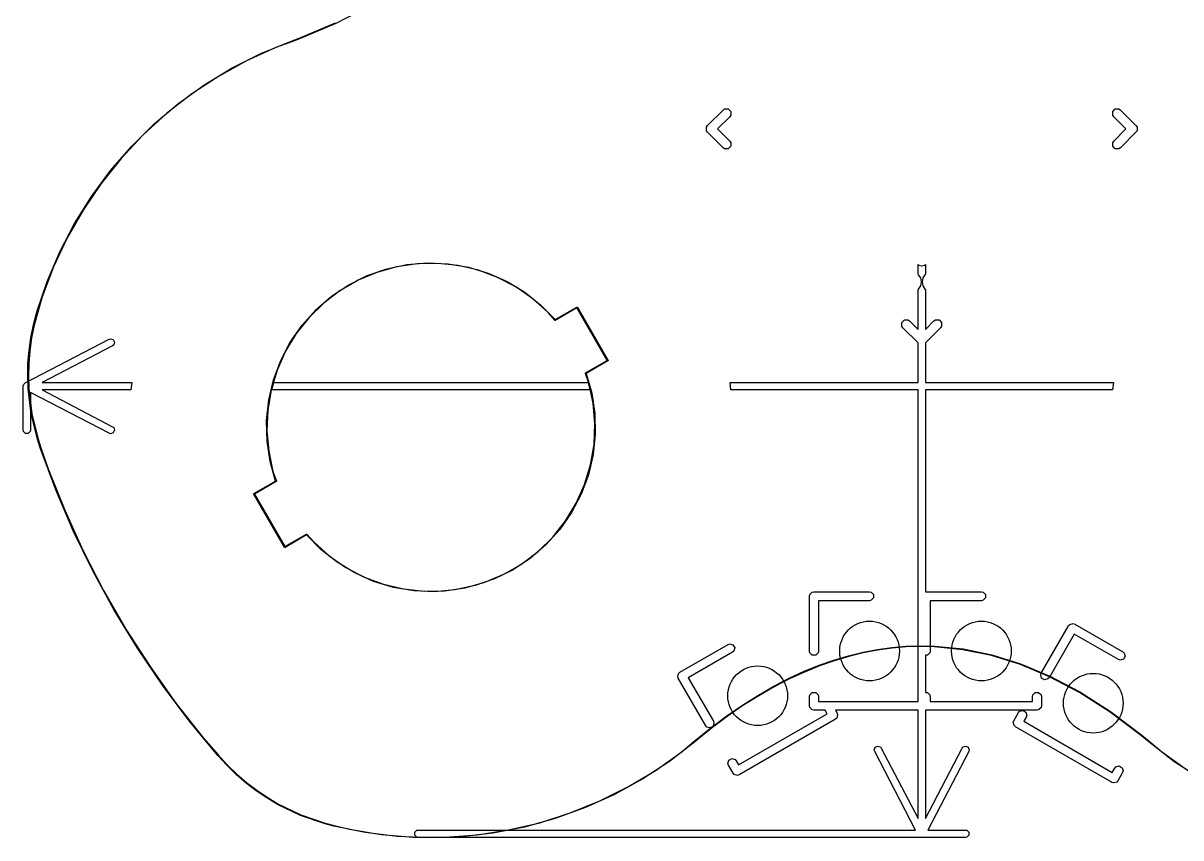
# Model space of a CAD drawing. Extents: x 127.9 to 152, y -99.3 to -77.5.
# Drawn here: x 127.95 to 143.47, y -99.3 to -88.38 of the extents above; entities that cross this region are included whole.
import ezdxf

# ---------------------------------------------------------------- set-up
doc = ezdxf.new("R2010")
doc.units = 0
doc.layers.add('BLACK', color=7, linetype='CONTINUOUS')

msp = doc.modelspace()

# ---------------------------------------------------------------- linework, layer by layer
at = {"layer": 'BLACK', "linetype": 'CONTINUOUS'}
for p, q in [((132.574993, -88.162541), (132.142703, -88.386443)), ((131.653365, -88.583001), (132.138273, -88.377474)), ((132.142355, -88.386606), (131.657171, -88.59225)), ((132.142514, -88.386497), (132.142355, -88.386606)), ((132.142703, -88.386443), (132.142514, -88.386497)), ((131.137711, -88.789582), (131.535385, -88.627001)), ((131.538805, -88.636397), (131.337141, -88.709742)), ((131.535385, -88.627002), (131.653365, -88.583001)), ((131.535385, -88.627001), (131.535385, -88.627002)), ((131.538806, -88.636399), (131.538805, -88.636397)), ((131.538817, -88.63639), (131.538806, -88.636399)), ((131.538843, -88.636386), (131.538817, -88.63639)), ((131.656967, -88.592331), (131.538843, -88.636386)), ((131.657061, -88.592272), (131.656967, -88.592331)), ((131.657171, -88.59225), (131.657061, -88.592272)), ((130.753927, -88.982681), (131.137711, -88.789582)), ((131.337141, -88.709742), (130.946523, -88.887532)), ((130.946523, -88.887532), (130.57096, -89.095241)), ((130.57096, -89.095241), (130.212738, -89.331606)), ((130.38637, -89.20512), (130.753927, -88.982681)), ((130.037279, -89.455545), (130.38637, -89.20512)), ((130.212738, -89.331606), (129.874039, -89.595187)), ((129.70878, -89.732431), (130.037279, -89.455545)), ((137.126672, -89.755099), (137.335268, -89.546502)), ((137.335268, -89.546502), (137.355868, -89.532737)), ((137.355868, -89.532737), (137.404469, -89.532737)), ((137.404469, -89.532737), (137.438835, -89.567102)), ((137.438835, -89.567102), (137.438835, -89.615703)), ((142.561165, -89.567102), (142.595531, -89.532737)), ((142.561165, -89.615703), (142.561165, -89.567102)), ((142.595531, -89.532737), (142.644132, -89.532737)), ((142.644132, -89.532737), (142.664732, -89.546502)), ((142.664732, -89.546502), (142.873328, -89.755099)), ((129.402873, -90.034091), (129.70878, -89.732431)), ((129.874039, -89.595187), (129.556927, -89.884377)), ((137.42507, -89.636304), (137.261374, -89.8)), ((137.438835, -89.615703), (137.42507, -89.636304)), ((142.57493, -89.636304), (142.561165, -89.615703)), ((142.738625, -89.8), (142.57493, -89.636304)), ((129.556927, -89.884377), (129.263332, -90.197417)), ((137.112907, -89.775699), (137.112909, -89.775696)), ((137.112907, -89.7757), (137.112907, -89.775699)), ((137.112907, -89.824301), (137.112907, -89.7757)), ((137.112909, -89.824303), (137.112907, -89.824301)), ((137.112909, -89.775696), (137.126672, -89.755099)), ((137.126672, -89.844901), (137.112909, -89.824303)), ((137.335268, -90.053498), (137.126672, -89.844901)), ((137.261374, -89.8), (137.42507, -89.963696)), ((142.57493, -89.963696), (142.738625, -89.8)), ((142.873328, -89.844901), (142.664732, -90.053498)), ((142.873328, -89.755099), (142.88709, -89.775696)), ((142.88709, -89.824303), (142.873328, -89.844901)), ((142.88709, -89.775696), (142.887093, -89.775699)), ((142.887093, -89.824301), (142.88709, -89.824303)), ((142.887093, -89.775699), (142.887093, -89.7757)), ((142.887093, -89.7757), (142.887093, -89.824301)), ((129.121423, -90.358689), (129.402873, -90.034091)), ((137.438835, -90.032898), (137.404469, -90.067263)), ((137.42507, -89.963696), (137.438835, -89.984297)), ((137.438835, -89.984297), (137.438835, -90.032898)), ((142.561165, -89.984297), (142.57493, -89.963696)), ((142.561165, -90.032898), (142.561165, -89.984297)), ((142.595531, -90.067263), (142.561165, -90.032898)), ((129.263332, -90.197417), (128.995044, -90.532398)), ((137.355868, -90.067263), (137.335268, -90.053498)), ((137.404469, -90.067263), (137.355868, -90.067263)), ((142.644132, -90.067263), (142.595531, -90.067263)), ((142.664732, -90.053498), (142.644132, -90.067263)), ((128.866143, -90.704246), (129.121423, -90.358689)), ((128.995044, -90.532398), (128.753695, -90.887282)), ((128.638589, -91.068658), (128.866143, -90.704246)), ((128.753695, -90.887282), (128.540757, -91.259906)), ((128.440145, -91.449706), (128.638589, -91.068658)), ((128.540757, -91.259906), (128.357525, -91.648001)), ((128.272021, -91.845069), (128.440145, -91.449706)), ((133.096264, -91.618641), (133.372255, -91.595492)), ((133.372255, -91.595492), (133.64897, -91.607122)), ((128.357525, -91.648001), (128.205117, -92.049202)), ((132.695004, -91.722977), (132.440337, -91.83002)), ((132.563795, -91.767278), (132.825353, -91.676206)), ((132.96108, -91.648703), (132.695004, -91.722977)), ((132.825353, -91.676206), (133.096264, -91.618641)), ((133.234369, -91.608369), (132.96108, -91.648703)), ((133.510558, -91.602613), (133.234369, -91.608369)), ((133.785289, -91.631525), (133.510558, -91.602613)), ((133.64897, -91.607122), (133.922045, -91.65335)), ((134.05423, -91.694648), (133.785289, -91.631525)), ((133.922045, -91.65335), (134.18717, -91.733444)), ((134.313135, -91.790988), (134.05423, -91.694648)), ((134.18717, -91.733444), (134.440164, -91.846143)), ((139.95, -91.748283), (139.95, -91.61932)), ((139.95, -91.61932), (139.960966, -91.626648)), ((139.956337, -91.75462), (139.95, -91.748283)), ((139.960966, -91.626648), (140, -91.634412)), ((140, -91.634412), (140.039034, -91.626648)), ((140.039034, -91.626648), (140.05, -91.61932)), ((140.05, -91.748284), (140.043664, -91.75462)), ((140.05, -91.61932), (140.05, -91.748284)), ((128.135241, -92.252338), (128.272021, -91.845069)), ((132.085045, -92.043692), (132.315682, -91.890456)), ((132.320731, -91.899084), (132.201111, -91.968147)), ((132.315682, -91.890456), (132.315716, -91.890419)), ((132.315716, -91.89042), (132.315725, -91.890415)), ((132.315716, -91.890419), (132.315716, -91.89042)), ((132.315725, -91.890414), (132.31573, -91.890412)), ((132.315725, -91.890415), (132.315725, -91.890414)), ((132.31573, -91.890412), (132.563795, -91.767278)), ((132.440337, -91.83002), (132.320725, -91.899074)), ((132.320725, -91.899074), (132.320731, -91.899084)), ((134.557922, -91.919023), (134.313135, -91.790988)), ((134.440164, -91.846143), (134.677034, -91.989667)), ((139.956335, -91.9466), (139.985764, -91.902559)), ((139.985764, -91.798661), (139.956337, -91.75462)), ((139.996097, -91.85061), (139.985764, -91.798661)), ((139.985764, -91.902559), (139.996097, -91.85061)), ((140.014236, -91.798661), (140.003903, -91.85061)), ((140.003903, -91.85061), (140.014236, -91.902559)), ((140.025553, -91.781725), (140.014236, -91.798661)), ((140.014236, -91.902559), (140.043663, -91.9466)), ((140.043664, -91.75462), (140.025553, -91.781725)), ((128.205117, -92.049202), (128.144864, -92.255057)), ((131.875392, -92.224671), (132.085045, -92.043692)), ((132.201111, -91.968147), (131.981073, -92.135171)), ((134.784727, -92.076735), (134.557922, -91.919023)), ((134.677034, -91.989667), (134.894044, -92.161753)), ((139.95, -91.952935), (139.956335, -91.9466)), ((139.95, -92.488625), (139.95, -91.952935)), ((140.043663, -91.9466), (140.05, -91.952936)), ((140.05, -91.952936), (140.05, -92.488625)), ((131.981073, -92.135171), (131.783708, -92.328461)), ((134.989972, -92.261634), (134.784727, -92.076735)), ((134.894044, -92.161753), (135.084831, -92.356683)), ((135.084831, -92.356683), (135.374957, -92.18918)), ((135.375626, -92.20034), (135.0865, -92.367267)), ((135.374957, -92.18918), (135.376804, -92.188553)), ((135.782263, -92.904674), (135.375626, -92.20034)), ((135.376804, -92.188553), (135.380501, -92.189544)), ((135.380501, -92.189544), (135.381787, -92.19101)), ((135.381787, -92.19101), (135.793423, -92.904005)), ((128.089342, -92.426805), (128.135204, -92.252472)), ((128.144864, -92.255057), (128.09905, -92.429203)), ((128.135204, -92.252472), (128.135242, -92.252392)), ((128.135242, -92.252392), (128.135241, -92.252338)), ((131.783708, -92.328461), (131.612131, -92.544968)), ((131.690081, -92.430503), (131.875392, -92.224671)), ((135.080197, -92.366217), (134.989972, -92.261634)), ((135.080214, -92.366203), (135.080197, -92.366217)), ((135.080733, -92.366518), (135.080214, -92.366203)), ((135.080956, -92.366903), (135.080733, -92.366518)), ((135.081696, -92.367101), (135.080956, -92.366903)), ((135.082857, -92.367805), (135.081696, -92.367101)), ((135.083972, -92.367711), (135.082857, -92.367805)), ((135.084653, -92.367894), (135.083972, -92.367711)), ((135.085589, -92.367576), (135.084653, -92.367894)), ((135.085936, -92.367547), (135.085589, -92.367576)), ((135.086105, -92.367401), (135.085936, -92.367547)), ((135.0865, -92.367267), (135.086105, -92.367401)), ((139.732737, -92.395531), (139.767102, -92.361165)), ((139.767102, -92.361165), (139.815703, -92.361165)), ((139.815703, -92.361165), (139.836304, -92.37493)), ((140.163696, -92.37493), (140.184297, -92.361165)), ((140.184297, -92.361165), (140.232898, -92.361165)), ((140.232898, -92.361165), (140.267263, -92.395531)), ((128.053908, -92.601167), (128.089277, -92.427081)), ((128.09905, -92.429203), (128.063735, -92.603025)), ((128.089277, -92.427081), (128.089333, -92.426946)), ((128.089333, -92.426946), (128.089342, -92.426805)), ((131.532034, -92.657942), (131.690081, -92.430503)), ((139.732737, -92.444132), (139.732737, -92.395531)), ((139.746502, -92.464732), (139.732737, -92.444132)), ((139.95, -92.668229), (139.746502, -92.464732)), ((139.836304, -92.37493), (139.95, -92.488625)), ((140.05, -92.488625), (140.163696, -92.37493)), ((140.253498, -92.464732), (140.05, -92.668229)), ((140.267263, -92.444132), (140.253498, -92.464732)), ((140.267263, -92.395531), (140.267263, -92.444132)), ((127.976913, -93.205649), (129.103416, -92.619229)), ((128.029269, -92.772771), (128.053859, -92.601452)), ((128.063735, -92.603025), (128.039187, -92.774047)), ((128.053859, -92.601452), (128.053907, -92.601314)), ((128.053907, -92.601314), (128.053908, -92.601167)), ((129.103416, -92.619229), (129.122146, -92.613769)), ((129.122146, -92.613769), (129.158643, -92.625277)), ((129.158643, -92.625277), (129.176313, -92.659221)), ((129.176313, -92.659221), (129.164806, -92.695719)), ((131.403746, -92.903399), (131.532034, -92.657942)), ((131.612131, -92.544968), (131.469048, -92.781276)), ((139.95, -93.2), (139.95, -92.668229)), ((140.05, -92.668229), (140.05, -93.2)), ((128.014836, -92.944139), (128.029236, -92.773062)), ((128.039187, -92.774047), (128.024812, -92.94483)), ((128.029236, -92.773062), (128.029277, -92.772919)), ((128.029277, -92.772919), (128.029269, -92.772771)), ((129.149591, -92.70793), (128.204334, -93.2)), ((129.164806, -92.695719), (129.149591, -92.70793)), ((131.469048, -92.781276), (131.356718, -93.033657)), ((128.010603, -93.113904), (128.01482, -92.944434)), ((128.01482, -92.944434), (128.014852, -92.944287)), ((128.014852, -92.944287), (128.014836, -92.944139)), ((128.024812, -92.94483), (128.020602, -93.113997)), ((131.30724, -93.163003), (131.403746, -92.903399)), ((135.493136, -93.071602), (135.782263, -92.904674)), ((135.791593, -92.910835), (135.501486, -93.078327)), ((135.793059, -92.909549), (135.791593, -92.910835)), ((135.79405, -92.905852), (135.793059, -92.909549)), ((135.793423, -92.904005), (135.79405, -92.905852)), ((128.010628, -93.11405), (128.010603, -93.113904)), ((128.010604, -93.1142), (128.010628, -93.11405)), ((128.016415, -93.283433), (128.010604, -93.1142)), ((128.020602, -93.113997), (128.026401, -93.282871)), ((131.356718, -93.033657), (131.276912, -93.298128)), ((135.490679, -93.076585), (135.490877, -93.075842)), ((135.490902, -93.076971), (135.490679, -93.076585)), ((135.490849, -93.074488), (135.491487, -93.073568)), ((135.490877, -93.075842), (135.490849, -93.074488)), ((135.490915, -93.077578), (135.490902, -93.076971)), ((135.536373, -93.208008), (135.490914, -93.077578)), ((135.490914, -93.077578), (135.490915, -93.077578)), ((135.491487, -93.073568), (135.49167, -93.072888)), ((135.49167, -93.072888), (135.492413, -93.072235)), ((135.492413, -93.072235), (135.492612, -93.07195)), ((135.492612, -93.07195), (135.492823, -93.071876)), ((135.492823, -93.071876), (135.493136, -93.071602)), ((135.501486, -93.078327), (135.574906, -93.341025)), ((127.95, -93.25), (127.950605, -93.246958)), ((127.95, -93.83642), (127.95, -93.25)), ((127.95019, -93.245642), (127.951285, -93.243537)), ((127.950605, -93.246958), (127.95019, -93.245642)), ((127.951285, -93.243537), (127.953806, -93.230866)), ((127.953806, -93.230866), (127.959343, -93.225328)), ((127.959343, -93.225328), (127.961698, -93.217861)), ((127.961698, -93.217861), (127.966773, -93.213787)), ((127.966773, -93.213787), (127.967861, -93.211698)), ((127.967861, -93.211698), (127.970357, -93.21091)), ((127.970357, -93.21091), (127.976913, -93.205649)), ((128.016466, -93.283651), (128.016415, -93.283433)), ((128.01645, -93.283873), (128.016466, -93.283651)), ((128.058087, -93.621258), (128.01645, -93.283873)), ((128.026401, -93.282871), (128.067974, -93.619737)), ((128.204334, -93.2), (129.407861, -93.2)), ((129.393445, -93.3), (128.204334, -93.3)), ((128.204334, -93.3), (129.149591, -93.79207)), ((129.407861, -93.2), (129.393445, -93.3)), ((131.276912, -93.298128), (131.230889, -93.570517)), ((131.244039, -93.432656), (131.30724, -93.163003)), ((131.284656, -93.3), (131.310341, -93.2)), ((135.551359, -93.3), (131.284656, -93.3)), ((131.310341, -93.2), (135.527068, -93.2)), ((135.527068, -93.2), (135.551359, -93.3)), ((135.593874, -93.478206), (135.536373, -93.208008)), ((137.442261, -93.3), (137.429387, -93.2)), ((137.429387, -93.2), (139.95, -93.2)), ((139.95, -93.3), (137.442261, -93.3)), ((139.95, -97.475), (139.95, -93.3)), ((140.05, -93.2), (142.570634, -93.2)), ((142.55776, -93.3), (140.05, -93.3)), ((140.05, -93.3), (140.05, -96.005994)), ((142.570634, -93.2), (142.55776, -93.3)), ((129.103416, -93.880771), (128.05, -93.332397)), ((128.05, -93.332397), (128.05, -93.83642)), ((131.21514, -93.708105), (131.244039, -93.432656)), ((135.574906, -93.341025), (135.615429, -93.615005)), ((131.230889, -93.570517), (131.219376, -93.846527)), ((135.617051, -93.753482), (135.593874, -93.478206)), ((128.058177, -93.621532), (128.058087, -93.621258)), ((128.05819, -93.621826), (128.058177, -93.621532)), ((128.140443, -93.960226), (128.05819, -93.621826)), ((128.067974, -93.619737), (128.150118, -93.957695)), ((131.220999, -93.985004), (131.21514, -93.708105)), ((135.605537, -94.029491), (135.617051, -93.753482)), ((135.615429, -93.615005), (135.621287, -93.891904)), ((127.953806, -93.855554), (127.95, -93.83642)), ((127.980866, -93.882614), (127.953806, -93.855554)), ((128.019134, -93.882614), (127.980866, -93.882614)), ((128.046194, -93.855554), (128.019134, -93.882614)), ((128.05, -93.83642), (128.046194, -93.855554)), ((129.122146, -93.886231), (129.103416, -93.880771)), ((129.158643, -93.874723), (129.122146, -93.886231)), ((129.149591, -93.79207), (129.164806, -93.804281)), ((129.176313, -93.840779), (129.158643, -93.874723)), ((129.164806, -93.804281), (129.176313, -93.840779)), ((131.219376, -93.846527), (131.242554, -94.121803)), ((135.621287, -93.891904), (135.592387, -94.167352)), ((128.140522, -93.960397), (128.140443, -93.960226)), ((128.140545, -93.960586), (128.140522, -93.960397)), ((128.178191, -94.076752), (128.140545, -93.960586)), ((128.150118, -93.957695), (128.187704, -94.073669)), ((128.178219, -94.076802), (128.178191, -94.076752)), ((128.178217, -94.076841), (128.17822, -94.07684)), ((128.386881, -94.637958), (128.178217, -94.076841)), ((128.17822, -94.07684), (128.178219, -94.076802)), ((128.187704, -94.073669), (128.187705, -94.07368)), ((128.187705, -94.07368), (128.285195, -94.356415)), ((131.261524, -94.258984), (131.220999, -93.985004)), ((135.559514, -94.30188), (135.605537, -94.029491)), ((131.242554, -94.121803), (131.300058, -94.392001)), ((135.592387, -94.167352), (135.529186, -94.437005)), ((128.285195, -94.356415), (128.507117, -94.912092)), ((131.334945, -94.521681), (131.261524, -94.258984)), ((135.479708, -94.566351), (135.559514, -94.30188)), ((131.044839, -94.689175), (131.334945, -94.521681)), ((131.343296, -94.528407), (131.054168, -94.695335)), ((131.300058, -94.392001), (131.345518, -94.522431)), ((131.343608, -94.528132), (131.343296, -94.528407)), ((131.34382, -94.528059), (131.343608, -94.528132)), ((131.344018, -94.527773), (131.34382, -94.528059)), ((131.344762, -94.527121), (131.344018, -94.527773)), ((131.344944, -94.52644), (131.344762, -94.527121)), ((131.345583, -94.525521), (131.344944, -94.52644)), ((131.345518, -94.522431), (131.345517, -94.522431)), ((131.345517, -94.522431), (131.345529, -94.523039)), ((131.345529, -94.523039), (131.345752, -94.523424)), ((131.345752, -94.523424), (131.345554, -94.524163)), ((131.345554, -94.524163), (131.345583, -94.525521)), ((135.529186, -94.437005), (135.432681, -94.696608)), ((128.622161, -95.188445), (128.386881, -94.637958)), ((131.042382, -94.694158), (131.043373, -94.690461)), ((131.043009, -94.696005), (131.042382, -94.694158)), ((131.454645, -95.409), (131.043009, -94.696005)), ((131.043373, -94.690461), (131.044839, -94.689175)), ((131.054168, -94.695335), (131.460805, -95.399669)), ((135.432681, -94.696608), (135.304393, -94.942066)), ((135.367378, -94.818731), (135.479708, -94.566351)), ((135.224297, -95.055039), (135.367378, -94.818731)), ((128.507117, -94.912092), (128.755379, -95.45651)), ((135.304393, -94.942066), (135.146348, -95.169505)), ((135.052721, -95.271547), (135.224297, -95.055039)), ((128.883518, -95.727041), (128.622161, -95.188445)), ((131.460805, -95.399669), (131.749932, -95.232742)), ((131.751562, -95.243347), (131.461475, -95.41083)), ((131.749932, -95.232742), (131.750326, -95.232607)), ((131.750326, -95.232607), (131.750496, -95.232462)), ((131.750496, -95.232462), (131.750842, -95.232432)), ((131.750842, -95.232432), (131.751779, -95.232115)), ((131.94236, -95.438284), (131.751562, -95.243347)), ((131.751779, -95.232115), (131.752459, -95.232297)), ((131.752459, -95.232297), (131.753575, -95.232204)), ((131.753575, -95.232204), (131.754736, -95.232907)), ((131.754736, -95.232907), (131.755475, -95.233106)), ((131.755475, -95.233106), (131.755696, -95.23349)), ((131.755696, -95.23349), (131.756218, -95.233806)), ((131.756218, -95.233806), (131.756202, -95.23382)), ((131.756202, -95.23382), (131.846429, -95.338404)), ((134.855358, -95.464838), (135.052721, -95.271547)), ((135.146348, -95.169505), (134.961038, -95.375338)), ((128.755379, -95.45651), (129.029412, -95.988423)), ((131.455931, -95.410466), (131.454645, -95.409)), ((131.459628, -95.411457), (131.455931, -95.410466)), ((131.461475, -95.41083), (131.459628, -95.411457)), ((131.846429, -95.338404), (132.051679, -95.523302)), ((132.159374, -95.610369), (131.94236, -95.438284)), ((134.635321, -95.631864), (134.855358, -95.464838)), ((134.961038, -95.375338), (134.751387, -95.556318)), ((132.051679, -95.523302), (132.278488, -95.681012)), ((132.396248, -95.753891), (132.159374, -95.610369)), ((134.515702, -95.700928), (134.635321, -95.631864)), ((134.751387, -95.556318), (134.520743, -95.70956)), ((129.170352, -96.252511), (128.883518, -95.727041)), ((132.278488, -95.681012), (132.523278, -95.809046)), ((132.649245, -95.866588), (132.396248, -95.753891)), ((134.141427, -95.877039), (134.396095, -95.769993)), ((134.520705, -95.709596), (134.272636, -95.832736)), ((134.396095, -95.769993), (134.515707, -95.700936)), ((134.515707, -95.700936), (134.515702, -95.700928)), ((134.520707, -95.709596), (134.520705, -95.709596)), ((134.520716, -95.709591), (134.520706, -95.709595)), ((134.520706, -95.709595), (134.520707, -95.709596)), ((134.520743, -95.70956), (134.520716, -95.709591)), ((132.523278, -95.809046), (132.782188, -95.905383)), ((132.914374, -95.946681), (132.649245, -95.866588)), ((132.782188, -95.905383), (133.051131, -95.968504)), ((134.011077, -95.923811), (133.740163, -95.98138)), ((133.875348, -95.951317), (134.141427, -95.877039)), ((134.272636, -95.832736), (134.011077, -95.923811)), ((129.029412, -95.988423), (129.328589, -96.506611)), ((133.187452, -95.992905), (132.914374, -95.946681)), ((133.051131, -95.968504), (133.325866, -95.997413)), ((133.46417, -96.004533), (133.187452, -95.992905)), ((133.325866, -95.997413), (133.602057, -95.991654)), ((133.740163, -95.98138), (133.46417, -96.004533)), ((133.602057, -95.991654), (133.875348, -95.951317)), ((138.495, -96.065), (138.499567, -96.042039)), ((138.495, -96.8), (138.495, -96.065)), ((138.499567, -96.042039), (138.532039, -96.009567)), ((138.532039, -96.009567), (138.555, -96.005)), ((138.555, -96.005), (139.3, -96.005)), ((139.3, -96.005), (139.322961, -96.009567)), ((139.322961, -96.009567), (139.355433, -96.042039)), ((139.355433, -96.087961), (139.322961, -96.120433)), ((139.355433, -96.042039), (139.355433, -96.087961)), ((140.05, -96.005994), (140.055, -96.005)), ((140.055, -96.005), (140.8, -96.005)), ((140.8, -96.005), (140.822961, -96.009567)), ((140.822961, -96.009567), (140.855433, -96.042039)), ((140.855433, -96.087961), (140.822961, -96.120433)), ((140.855433, -96.042039), (140.855433, -96.087961)), ((129.482006, -96.763651), (129.170352, -96.252511)), ((139.3, -96.125), (138.615, -96.125)), ((138.615, -96.125), (138.615, -96.8)), ((139.322961, -96.120433), (139.3, -96.125)), ((140.8, -96.125), (140.115, -96.125)), ((140.115, -96.125), (140.115, -96.8)), ((140.822961, -96.120433), (140.8, -96.125)), ((129.328589, -96.506611), (129.652223, -97.009887)), ((141.602849, -97.0975), (141.970349, -96.460971)), ((141.970349, -96.460971), (141.985785, -96.44337)), ((141.985785, -96.44337), (142.030143, -96.431484)), ((142.030143, -96.431484), (142.052311, -96.439009)), ((142.052311, -96.439009), (142.6975, -96.811509)), ((136.757311, -97.084009), (137.4025, -96.71151)), ((137.4025, -96.71151), (137.424668, -96.703984)), ((137.424668, -96.703984), (137.469026, -96.71587)), ((137.469026, -96.71587), (137.491987, -96.755639)), ((142.044272, -96.572932), (141.706773, -97.1575)), ((142.6375, -96.915432), (142.044272, -96.572932)), ((129.817766, -97.25929), (129.482006, -96.763651)), ((137.4625, -96.815433), (136.869273, -97.157932)), ((137.480101, -96.799997), (137.4625, -96.815433)), ((137.491987, -96.755639), (137.480101, -96.799997)), ((138.499567, -96.822961), (138.495, -96.8)), ((138.532039, -96.855433), (138.499567, -96.822961)), ((138.577961, -96.855433), (138.532039, -96.855433)), ((138.610433, -96.822961), (138.577961, -96.855433)), ((138.615, -96.8), (138.610433, -96.822961)), ((138.821359, -96.921173), (139.018388, -96.862634)), ((139.021122, -96.872253), (138.824321, -96.930724)), ((139.018388, -96.862634), (139.018515, -96.862622)), ((139.018515, -96.862622), (139.01863, -96.862569)), ((139.01863, -96.862569), (139.212553, -96.815393)), ((139.214791, -96.825139), (139.021122, -96.872253)), ((139.212553, -96.815393), (139.212681, -96.815387)), ((139.212681, -96.815387), (139.212802, -96.815339)), ((139.212802, -96.815339), (139.406725, -96.778521)), ((139.408455, -96.78837), (139.214791, -96.825139)), ((139.406725, -96.778521), (139.406856, -96.778522)), ((139.406856, -96.778522), (139.406981, -96.778479)), ((139.406981, -96.778479), (139.598779, -96.752253)), ((139.600016, -96.762177), (139.408455, -96.78837)), ((139.598779, -96.752253), (139.598912, -96.752261)), ((139.598912, -96.752261), (139.599038, -96.752225)), ((139.599038, -96.752225), (139.790835, -96.736131)), ((139.791522, -96.746107), (139.600016, -96.762177)), ((139.790835, -96.736131), (139.790964, -96.736145)), ((139.790964, -96.736145), (139.791097, -96.736115)), ((139.791097, -96.736115), (139.981797, -96.730159)), ((139.981983, -96.740158), (139.791522, -96.746107)), ((139.981797, -96.730159), (139.981928, -96.730181)), ((139.981928, -96.730181), (139.982059, -96.730158)), ((140.172352, -96.744211), (139.981983, -96.740158)), ((139.982059, -96.730158), (140.172758, -96.734218)), ((140.077961, -96.855433), (140.05, -96.855433)), ((140.05, -96.855433), (140.05, -97.354567)), ((140.110433, -96.822961), (140.077961, -96.855433)), ((140.115, -96.8), (140.110433, -96.822961)), ((140.553194, -96.782321), (140.172352, -96.744211)), ((140.172758, -96.734218), (140.172952, -96.734261)), ((140.172952, -96.734261), (140.17315, -96.734242)), ((140.17315, -96.734242), (140.55445, -96.772397)), ((140.935985, -96.860932), (140.553194, -96.782321)), ((140.55445, -96.772397), (140.554697, -96.772472)), ((140.554697, -96.772472), (140.554958, -96.772474)), ((140.554958, -96.772474), (140.938241, -96.851186)), ((141.3228, -96.981418), (140.935985, -96.860932)), ((140.938241, -96.851186), (140.938472, -96.851283)), ((140.938472, -96.851283), (140.938722, -96.85131)), ((140.938722, -96.85131), (141.326002, -96.971941)), ((142.6975, -96.811509), (142.715101, -96.826945)), ((142.726987, -96.871303), (142.704026, -96.911072)), ((142.715101, -96.826945), (142.726987, -96.871303)), ((129.652223, -97.009887), (129.999573, -97.497097)), ((138.422829, -97.07223), (138.623873, -96.990566)), ((138.627522, -96.999876), (138.426707, -97.081447)), ((138.623873, -96.990566), (138.623991, -96.990543)), ((138.623991, -96.990543), (138.624097, -96.990481)), ((138.624097, -96.990481), (138.821126, -96.921249)), ((138.824321, -96.930724), (138.627522, -96.999876)), ((138.821126, -96.921249), (138.821247, -96.921231)), ((138.821247, -96.921231), (138.821359, -96.921173)), ((141.715554, -97.145968), (141.3228, -96.981418)), ((141.326002, -96.971941), (141.326212, -96.972055)), ((141.326212, -96.972055), (141.326447, -96.972103)), ((141.326447, -96.972103), (141.719624, -97.13683)), ((142.659668, -96.922958), (142.6375, -96.915432)), ((142.704026, -96.911072), (142.659668, -96.922958)), ((136.727824, -97.143803), (136.73971, -97.099445)), ((136.735349, -97.165971), (136.727824, -97.143803)), ((137.102849, -97.8025), (136.735349, -97.165971)), ((136.73971, -97.099445), (136.757311, -97.084009)), ((136.869273, -97.157932), (137.206772, -97.7425)), ((138.015479, -97.271791), (138.221368, -97.165219)), ((138.22586, -97.174152), (138.020185, -97.280613)), ((138.221368, -97.165219), (138.221476, -97.165187)), ((138.221476, -97.165187), (138.221571, -97.165119)), ((138.221571, -97.165119), (138.422616, -97.072322)), ((138.426707, -97.081447), (138.22586, -97.174152)), ((138.422616, -97.072322), (138.422731, -97.072294)), ((138.422731, -97.072294), (138.422829, -97.07223)), ((141.595324, -97.119668), (141.602849, -97.0975)), ((141.60721, -97.164026), (141.595324, -97.119668)), ((141.646979, -97.186987), (141.60721, -97.164026)), ((141.691337, -97.175101), (141.646979, -97.186987)), ((141.706773, -97.1575), (141.691337, -97.175101)), ((142.115996, -97.357524), (141.715554, -97.145968)), ((141.719624, -97.13683), (141.719811, -97.136956)), ((141.719811, -97.136956), (141.720028, -97.137021)), ((141.720028, -97.137021), (142.12085, -97.348779)), ((130.176863, -97.738291), (129.817766, -97.25929)), ((137.809398, -97.390142), (138.015287, -97.271895)), ((138.020185, -97.280613), (137.814471, -97.39876)), ((138.015287, -97.271895), (138.015393, -97.271859)), ((138.015393, -97.271859), (138.015479, -97.271791)), ((137.597746, -97.52386), (137.809218, -97.390251)), ((137.814471, -97.39876), (137.603167, -97.532263)), ((137.809218, -97.390251), (137.809316, -97.390213)), ((137.809316, -97.390213), (137.809398, -97.390142)), ((138.495, -97.41), (138.499567, -97.387039)), ((138.495, -97.535), (138.495, -97.41)), ((138.499567, -97.387039), (138.532039, -97.354567)), ((138.532039, -97.354567), (138.577961, -97.354567)), ((138.577961, -97.354567), (138.610433, -97.387039)), ((138.610433, -97.387039), (138.615, -97.41)), ((138.615, -97.41), (138.615, -97.475)), ((138.615, -97.475), (139.95, -97.475)), ((140.05, -97.354567), (140.067961, -97.354567)), ((140.067961, -97.354567), (140.077961, -97.354567)), ((140.077961, -97.354567), (140.110433, -97.387039)), ((140.110433, -97.387039), (140.115, -97.41)), ((140.115, -97.41), (140.115, -97.475)), ((140.115, -97.475), (141.485, -97.475)), ((141.485, -97.41), (141.489567, -97.387039)), ((141.485, -97.475), (141.485, -97.41)), ((141.489567, -97.387039), (141.522039, -97.354567)), ((141.522039, -97.354567), (141.567961, -97.354567)), ((141.567961, -97.354567), (141.600433, -97.387039)), ((141.600433, -97.387039), (141.605, -97.41)), ((141.605, -97.41), (141.605, -97.535)), ((142.525708, -97.619734), (142.115996, -97.357524)), ((142.12085, -97.348779), (142.121014, -97.348912)), ((142.121014, -97.348912), (142.121209, -97.348989)), ((142.121209, -97.348989), (142.53126, -97.611414)), ((129.999573, -97.497097), (130.369843, -97.967124)), ((137.386105, -97.669899), (137.597577, -97.523972)), ((137.603167, -97.532263), (137.391875, -97.678066)), ((137.544272, -98.327066), (138.730727, -97.642067)), ((137.597577, -97.523972), (137.59767, -97.523931)), ((137.59767, -97.523931), (137.597746, -97.52386)), ((138.499567, -97.557961), (138.495, -97.535)), ((138.532039, -97.590433), (138.499567, -97.557961)), ((138.555, -97.595), (138.532039, -97.590433)), ((138.703553, -97.595), (138.555, -97.595)), ((138.730727, -97.642067), (138.703553, -97.595)), ((139.95, -97.595), (138.842118, -97.595)), ((138.842118, -97.595), (138.864651, -97.634029)), ((138.864651, -97.634029), (138.872175, -97.656195)), ((139.95, -99.045667), (139.95, -97.595)), ((140.055, -97.595), (140.05, -97.594005)), ((140.05, -97.594005), (140.05, -99.045666)), ((141.485565, -97.595), (140.055, -97.595)), ((141.235349, -97.734029), (141.29785, -97.625775)), ((141.29785, -97.625775), (141.313285, -97.608174)), ((141.313285, -97.608174), (141.357643, -97.596288)), ((141.357643, -97.596288), (141.397412, -97.619249)), ((141.397412, -97.619249), (141.409298, -97.663606)), ((141.545, -97.595), (141.485565, -97.595)), ((141.567961, -97.590433), (141.545, -97.595)), ((141.600433, -97.557961), (141.567961, -97.590433)), ((141.605, -97.535), (141.600433, -97.557961)), ((142.94614, -97.936903), (142.525708, -97.619734)), ((142.53126, -97.611414), (142.531399, -97.611548)), ((142.531399, -97.611548), (142.531575, -97.611633)), ((142.531575, -97.611633), (142.952259, -97.928993)), ((130.558473, -98.199557), (130.176863, -97.738291)), ((137.118285, -97.820101), (137.102849, -97.8025)), ((137.168244, -97.833105), (137.385947, -97.670013)), ((137.391875, -97.678066), (137.174305, -97.841059)), ((137.214298, -97.764668), (137.202412, -97.809026)), ((137.206772, -97.7425), (137.214298, -97.764668)), ((137.385947, -97.670013), (137.386035, -97.66997)), ((137.386035, -97.66997), (137.386105, -97.669899)), ((138.842689, -97.715991), (137.552311, -98.460991)), ((138.86029, -97.700555), (138.842689, -97.715991)), ((138.872176, -97.656197), (138.86029, -97.700555)), ((138.872175, -97.656195), (138.872176, -97.656197)), ((141.227824, -97.756195), (141.235349, -97.734029)), ((141.227824, -97.756197), (141.227824, -97.756195)), ((141.23971, -97.800555), (141.227824, -97.756197)), ((141.257311, -97.815991), (141.23971, -97.800555)), ((141.401773, -97.685775), (141.369272, -97.742067)), ((141.369272, -97.742067), (142.555727, -98.427067)), ((141.409298, -97.663606), (141.401773, -97.685775)), ((136.950394, -98.009367), (137.168097, -97.83322)), ((137.174305, -97.841059), (136.956684, -98.017141)), ((137.162643, -97.831987), (137.118285, -97.820101)), ((137.202412, -97.809026), (137.162643, -97.831987)), ((137.168097, -97.83322), (137.168179, -97.833176)), ((137.168179, -97.833176), (137.168244, -97.833105)), ((142.520955, -98.545555), (141.257311, -97.815991)), ((143.043277, -98.01711), (142.94614, -97.936903)), ((142.952259, -97.928993), (142.95233, -97.929073)), ((142.95233, -97.929073), (142.952432, -97.929128)), ((142.952432, -97.929128), (143.049645, -98.009398)), ((130.369843, -97.967124), (130.565995, -98.192968)), ((136.956666, -98.01715), (136.617115, -98.280188)), ((136.785974, -98.147397), (136.950324, -98.009423)), ((136.950324, -98.009423), (136.950325, -98.009424)), ((136.950325, -98.009424), (136.950357, -98.00941)), ((136.950357, -98.00941), (136.950394, -98.009367)), ((136.956684, -98.017141), (136.956666, -98.01715)), ((139.363769, -98.127854), (139.375277, -98.091357)), ((139.375277, -98.091357), (139.409221, -98.073686)), ((139.409221, -98.073686), (139.445718, -98.085194)), ((139.445718, -98.085194), (139.45793, -98.100409)), ((139.45793, -98.100409), (139.95, -99.045667)), ((140.05, -99.045666), (140.54207, -98.100409)), ((140.54207, -98.100409), (140.554281, -98.085194)), ((140.554281, -98.085194), (140.590779, -98.073687)), ((140.590779, -98.073687), (140.624723, -98.091357)), ((140.624723, -98.091357), (140.636231, -98.127854)), ((143.043311, -98.017128), (143.043277, -98.01711)), ((143.382886, -98.280186), (143.043311, -98.017128)), ((143.049645, -98.009398), (143.049661, -98.009418)), ((143.049661, -98.009418), (143.049675, -98.009424)), ((143.049675, -98.009424), (143.049677, -98.009421)), ((143.049677, -98.009421), (143.214028, -98.147394)), ((130.558472, -98.199558), (130.558473, -98.199557)), ((130.558518, -98.199585), (130.558472, -98.199558)), ((130.558564, -98.199661), (130.558518, -98.199585)), ((130.680494, -98.332434), (130.558564, -98.199661)), ((130.565995, -98.192968), (130.68776, -98.325562)), ((136.436695, -98.396787), (136.785974, -98.147397)), ((137.400324, -98.308606), (137.41221, -98.264249)), ((137.41221, -98.264249), (137.45198, -98.241288)), ((137.45198, -98.241288), (137.496337, -98.253174)), ((137.496337, -98.253174), (137.511773, -98.270775)), ((137.511773, -98.270775), (137.544272, -98.327066)), ((139.369228, -98.146583), (139.363769, -98.127854)), ((139.917602, -99.2), (139.369228, -98.146583)), ((140.630771, -98.146584), (140.082398, -99.2)), ((140.636231, -98.127854), (140.630771, -98.146584)), ((143.214028, -98.147394), (143.563307, -98.396784)), ((130.680607, -98.332517), (130.680494, -98.332434)), ((130.680691, -98.332638), (130.680607, -98.332517)), ((130.808082, -98.456447), (130.680691, -98.332638)), ((130.68776, -98.325562), (130.814941, -98.449169)), ((136.069031, -98.61818), (136.436695, -98.396787)), ((136.617115, -98.280188), (136.257995, -98.516006)), ((137.407849, -98.330775), (137.400324, -98.308606)), ((137.47035, -98.439029), (137.407849, -98.330775)), ((142.555727, -98.427067), (142.588228, -98.370775)), ((142.588228, -98.370775), (142.603663, -98.353174)), ((142.603663, -98.353174), (142.648021, -98.341288)), ((142.648021, -98.341288), (142.68779, -98.364249)), ((142.68779, -98.364249), (142.699676, -98.408606)), ((142.699676, -98.408606), (142.692151, -98.430775)), ((143.742007, -98.516003), (143.382886, -98.280186)), ((130.808203, -98.456525), (130.808082, -98.456447)), ((130.808294, -98.456642), (130.808203, -98.456525)), ((130.939179, -98.569886), (130.808294, -98.456642)), ((130.814941, -98.449169), (130.945611, -98.562228)), ((130.939306, -98.569958), (130.939179, -98.569886)), ((130.939405, -98.570071), (130.939306, -98.569958)), ((131.075591, -98.674609), (130.939405, -98.570071)), ((130.945611, -98.562228), (131.081557, -98.666582)), ((136.257995, -98.516006), (135.881578, -98.7231)), ((137.485785, -98.45663), (137.47035, -98.439029)), ((137.485786, -98.456631), (137.485785, -98.45663)), ((137.530143, -98.468516), (137.485786, -98.456631)), ((137.552311, -98.460991), (137.530143, -98.468516)), ((142.547688, -98.56099), (142.520955, -98.545555)), ((142.569857, -98.568516), (142.547688, -98.56099)), ((142.569858, -98.568516), (142.569857, -98.568515)), ((142.569857, -98.568515), (142.569857, -98.568516)), ((142.581743, -98.565331), (142.569858, -98.568516)), ((142.614214, -98.556631), (142.581743, -98.565331)), ((142.614215, -98.55663), (142.614214, -98.556631)), ((142.629651, -98.539029), (142.614215, -98.55663)), ((142.692151, -98.430775), (142.629651, -98.539029)), ((131.075725, -98.674675), (131.075591, -98.674609)), ((131.075831, -98.674782), (131.075725, -98.674675)), ((131.216166, -98.769882), (131.075831, -98.674782)), ((131.081557, -98.666582), (131.221651, -98.761519)), ((135.881578, -98.7231), (135.490158, -98.900209)), ((135.685222, -98.810227), (136.069031, -98.61818)), ((131.216303, -98.76994), (131.216166, -98.769882)), ((131.216416, -98.770041), (131.216303, -98.76994)), ((131.361968, -98.856575), (131.216416, -98.770041)), ((131.221651, -98.761519), (131.366889, -98.847866)), ((131.36218, -98.85665), (131.361968, -98.856575)), ((131.362359, -98.856784), (131.36218, -98.85665)), ((131.668766, -99.004008), (131.362359, -98.856784)), ((131.366889, -98.847866), (131.672833, -98.994867)), ((135.287606, -98.971758), (135.685222, -98.810227)), ((131.669049, -99.00408), (131.668766, -99.004008)), ((131.669301, -99.004228), (131.669049, -99.00408)), ((131.998506, -99.117822), (131.669301, -99.004228)), ((131.672833, -98.994867), (132.001602, -99.108311)), ((135.086119, -99.046255), (134.671921, -99.160348)), ((134.878604, -99.101791), (135.287606, -98.971758)), ((135.490158, -98.900209), (135.086119, -99.046255)), ((131.998694, -99.117847), (131.998506, -99.117822)), ((131.998865, -99.117931), (131.998694, -99.117847)), ((132.116956, -99.149006), (131.998865, -99.117931)), ((132.001602, -99.108311), (132.119501, -99.139336)), ((132.117015, -99.149009), (132.116956, -99.149006)), ((132.117047, -99.149029), (132.117015, -99.149009)), ((132.117047, -99.149032), (132.117047, -99.149029)), ((132.538143, -99.234211), (132.117047, -99.149032)), ((132.119501, -99.139336), (132.119509, -99.13934)), ((132.119509, -99.13934), (132.327905, -99.190085)), ((132.327905, -99.190085), (132.751561, -99.258695)), ((133.230866, -99.203806), (133.25, -99.2)), ((133.25, -99.2), (139.917602, -99.2)), ((134.03646, -99.264386), (134.460706, -99.199532)), ((134.671921, -99.160348), (134.250086, -99.241793)), ((134.460706, -99.199532), (134.878604, -99.101791)), ((140.082398, -99.2), (140.58642, -99.2)), ((140.58642, -99.2), (140.605554, -99.203806)), ((132.964599, -99.286291), (132.538143, -99.234211)), ((132.751561, -99.258695), (133.179277, -99.294058)), ((133.393818, -99.304957), (132.964599, -99.286291)), ((133.179277, -99.294058), (133.608448, -99.295959)), ((133.203806, -99.230866), (133.230866, -99.203806)), ((133.203806, -99.269134), (133.203806, -99.230866)), ((133.230866, -99.296194), (133.203806, -99.269134)), ((133.25, -99.3), (133.230866, -99.296194)), ((140.58642, -99.3), (133.25, -99.3)), ((133.823186, -99.290094), (133.393818, -99.304957)), ((133.608448, -99.295959), (134.03646, -99.264386)), ((134.250086, -99.241793), (133.823186, -99.290094)), ((140.605554, -99.296194), (140.58642, -99.3)), ((140.605554, -99.203806), (140.632614, -99.230866)), ((140.632614, -99.269134), (140.605554, -99.296194)), ((140.632614, -99.230866), (140.632614, -99.269134))]:
    msp.add_line(p, q, dxfattribs=at)
at = {"layer": 'BLACK'}
for centre in [(139.3, -96.8), (139.3, -96.8), (140.8, -96.8), (140.8, -96.8), (137.8, -97.4), (137.8, -97.4), (142.3, -97.5), (142.3, -97.5)]:
    msp.add_circle(centre, 0.4, dxfattribs=at)

doc.saveas('drawing.dxf')
